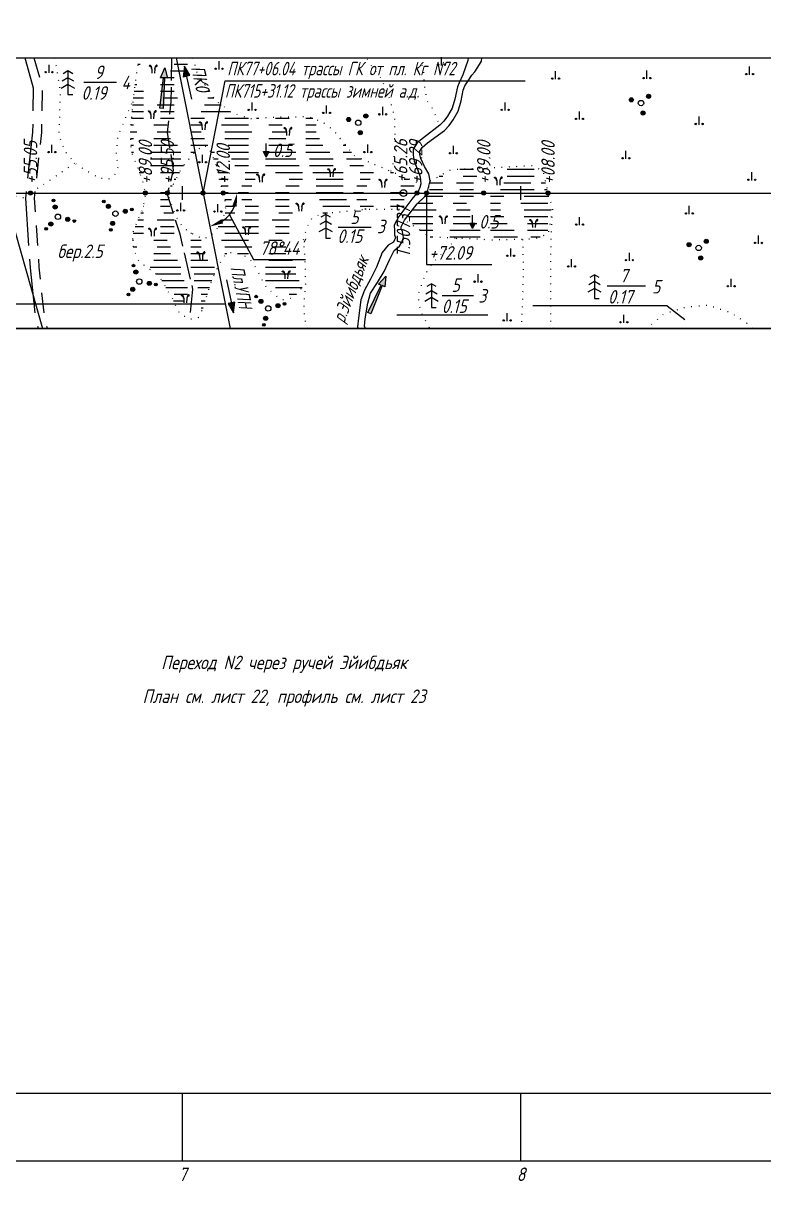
# Model space of a CAD drawing. Extents: x 0 to 1712, y -36 to 643.
# Drawn here: x 951.9 to 1061.2, y 163.5 to 338.3 of the extents above; entities that cross this region are included whole.
import ezdxf
from ezdxf import colors
from ezdxf.entities.mleader import LeaderData, LeaderLine
from ezdxf.enums import TextEntityAlignment as Align
from ezdxf.math import Vec2, Vec3

# ---------------------------------------------------------------- set-up
doc = ezdxf.new("R2010")
doc.units = 0
for name, pattern in [('ИИDash_30_20', [5, 3, -2]), ('ИИDash_40_10', [5, 4, -1]), ('ИИDash_80_20', [10, 8, -2]), ('ИИDot', [1, 0, -1])]:
    doc.linetypes.add(name, pattern=pattern)
doc.layers.add('ИИ_ПРОФИЛЬ_025', color=7, linetype='Continuous', lineweight=25)
doc.layers.add('ТХ-Л', color=140, linetype='Continuous')
doc.styles.add('VNIPISIMPLEXCUR', font='simplex.shx', dxfattribs={"width": 0.8, "oblique": 15})
doc.linetypes.add('ИИ05485', pattern='A,19.47,-0.53,[37,3dservice.shx,S=1.5,R=0,X=0,Y=0],-0.53,19.47', length=40)
doc.dimstyles.new('ИИ-1000-м-dm$2', dxfattribs={"dimtxt": 2.5, "dimasz": 2.5, "dimexe": 1.25, "dimexo": 0, "dimgap": 1, "dimtad": 2, "dimtoh": 1, "dimzin": 1, "dimdsep": 46, "dimtxsty": 'VNIPISIMPLEXCUR', "dimcen": 2.5, "dimaunit": 1, "dimazin": 0, "dimtfac": 1, "dimtmove": 1, "dimatfit": 2, "dimfxl": 1, "dimarcsym": 0})

# ---------------------------------------------------------------- blocks, each defined once
blk = doc.blocks.new('ИИ05407')
at = {"linetype": 'Continuous', "lineweight": 25}
h = blk.add_hatch(color=0, dxfattribs=at)
edge = h.paths.add_edge_path()
edge.add_arc((-0.5, 0.1), 0.1, 0, 360)
h = blk.add_hatch(color=0, dxfattribs=at)
edge = h.paths.add_edge_path()
edge.add_arc((0.5, 0.1), 0.1, 0, 360)
at = {"color": 0, "linetype": 'Continuous', "lineweight": 25}
blk.add_lwpolyline([(0, 0), (0, 1.2)], dxfattribs=at)
for centre in [(-0.5, 0.1), (0.5, 0.1)]:
    blk.add_circle(centre, 0.1, dxfattribs=at)
blk = doc.blocks.new('ИИ05403')
at = {"linetype": 'Continuous', "lineweight": 25}
for points in [[(-0.37, 1.1), (-0.43, 1.16), (-0.48, 1.18), (-0.52, 1.19), (-0.56, 1.17), (-0.58, 1.14), (-0.59, 1.09), (-0.57, 1.06), (-0.53, 1.04), (-0.48, 1.02), (-0.42, 1), (-0.36, 0.95), (-0.32, 0.9), (-0.28, 0.81), (-0.25, 0.71), (-0.23, 0.63), (-0.24, 0.69), (-0.25, 0.79), (-0.28, 0.88), (-0.3, 0.97), (-0.33, 1.04)], [(0.42, 1), (0.48, 1.02), (0.53, 1.04), (0.57, 1.06), (0.59, 1.09), (0.58, 1.14), (0.56, 1.17), (0.52, 1.19), (0.48, 1.18), (0.43, 1.16), (0.37, 1.1), (0.33, 1.04), (0.3, 0.97), (0.28, 0.88), (0.25, 0.79), (0.24, 0.69), (0.23, 0.63), (0.25, 0.71), (0.28, 0.81), (0.32, 0.9), (0.36, 0.95)]]:
    blk.add_hatch(color=0, dxfattribs=at).paths.add_polyline_path(points)
at = {"color": 0, "linetype": 'Continuous', "lineweight": 25}
for points in [[(-0.23, 0.63), (-0.25, 0.71), (-0.28, 0.81), (-0.32, 0.9), (-0.36, 0.95), (-0.42, 1), (-0.48, 1.02), (-0.53, 1.04), (-0.57, 1.06), (-0.59, 1.09), (-0.58, 1.14), (-0.56, 1.17), (-0.52, 1.19), (-0.48, 1.18), (-0.43, 1.16), (-0.37, 1.1), (-0.33, 1.04), (-0.3, 0.97), (-0.28, 0.88), (-0.25, 0.79), (-0.24, 0.69), (-0.23, 0.63), (-0.2, 0)], [(0.23, 0.63), (0.25, 0.71), (0.28, 0.81), (0.32, 0.9), (0.36, 0.95), (0.42, 1), (0.48, 1.02), (0.53, 1.04), (0.57, 1.06), (0.59, 1.09), (0.58, 1.14), (0.56, 1.17), (0.52, 1.19), (0.48, 1.18), (0.43, 1.16), (0.37, 1.1), (0.33, 1.04), (0.3, 0.97), (0.28, 0.88), (0.25, 0.79), (0.24, 0.69), (0.23, 0.63), (0.2, 0)]]:
    blk.add_lwpolyline(points, dxfattribs=at)
blk = doc.blocks.new('ИИ053952')
at = {"linetype": 'Continuous', "lineweight": 25}
h = blk.add_hatch(color=0, dxfattribs=at)
edge = h.paths.add_edge_path()
edge.add_arc((-1.31, 2.13), 0.2, 0, 360)
h = blk.add_hatch(color=0, dxfattribs=at)
edge = h.paths.add_edge_path()
edge.add_arc((-0.79, 1.28), 0.3, 0, 360)
h = blk.add_hatch(color=0, dxfattribs=at)
edge = h.paths.add_edge_path()
edge.add_arc((1.5, 0.04), 0.3, 0, 360)
h = blk.add_hatch(color=0, dxfattribs=at)
edge = h.paths.add_edge_path()
edge.add_arc((2.5, 0.07), 0.2, 0, 360)
h = blk.add_hatch(color=0, dxfattribs=at)
edge = h.paths.add_edge_path()
edge.add_arc((-0.71, -1.32), 0.3, 0, 360)
h = blk.add_hatch(color=0, dxfattribs=at)
edge = h.paths.add_edge_path()
edge.add_arc((-1.19, -2.2), 0.2, 0, 360)
at = {"color": 0, "linetype": 'Continuous', "lineweight": 25}
for centre, radius in [((-1.31, 2.13), 0.2), ((-0.79, 1.28), 0.3), ((0, 0), 0.4), ((1.5, 0.04), 0.3), ((2.5, 0.07), 0.2), ((-0.71, -1.32), 0.3), ((-1.19, -2.2), 0.2)]:
    blk.add_circle(centre, radius, dxfattribs=at)
blk = doc.blocks.new('ИИ053951')
at = {"linetype": 'Continuous', "lineweight": 25}
h = blk.add_hatch(color=0, dxfattribs=at)
edge = h.paths.add_edge_path()
edge.add_arc((-1.4, 0.53), 0.3, 0, 360)
h = blk.add_hatch(color=0, dxfattribs=at)
edge = h.paths.add_edge_path()
edge.add_arc((1.16, 0.95), 0.3, 0, 360)
h = blk.add_hatch(color=0, dxfattribs=at)
edge = h.paths.add_edge_path()
edge.add_arc((0.24, -1.48), 0.3, 0, 360)
at = {"color": 0, "linetype": 'Continuous', "lineweight": 25}
for centre, radius in [((-1.4, 0.53), 0.3), ((0, 0), 0.4), ((1.16, 0.95), 0.3), ((0.24, -1.48), 0.3)]:
    blk.add_circle(centre, radius, dxfattribs=at)
blk = doc.blocks.new('ИИ15009')
at = {"linetype": 'Continuous', "lineweight": 25}
blk.add_hatch(color=0, dxfattribs=at).paths.add_polyline_path([(0, 0), (1.5, -0.5), (1.5, 0.5)])
at = {"color": 0, "linetype": 'Continuous', "lineweight": 25}
blk.add_lwpolyline([(0, 0), (1.5, -0.5), (1.5, 0.5)], close=True, dxfattribs=at)
blk.add_lwpolyline([(5, 0), (0, 0)], dxfattribs=at)
blk = doc.blocks.new('ИИ0523811')
at = {"linetype": 'Continuous', "lineweight": 25}
blk.add_hatch(color=0, dxfattribs=at).paths.add_polyline_path([(6, -0.25), (1.5, -0.0625), (1.5, -0.5), (0, 0), (1.5, 0.5), (1.5, 0.0625), (6, 0.25)])
at = {"color": 0, "linetype": 'Continuous', "lineweight": 25}
blk.add_lwpolyline([(6, -0.25), (1.5, -0.0625), (1.5, -0.5), (0, 0), (1.5, 0.5), (1.5, 0.0625), (6, 0.25)], close=True, dxfattribs=at)
blk = doc.blocks.new('ИИ05466')
at = {"linetype": 'Continuous', "lineweight": 25}
blk.add_hatch(color=0, dxfattribs=at).paths.add_polyline_path([(0, 0), (-0.4, 0.8), (0.4, 0.8)])
at = {"color": 0, "linetype": 'Continuous', "lineweight": 25}
for points in [[(0, 0), (0, 2)], [(0, 0), (-0.4, 0.8), (0.4, 0.8), (0, 0)]]:
    blk.add_lwpolyline(points, dxfattribs=at)
at = {"color": 0, "linetype": 'Continuous', "style": 'VNIPISIMPLEXCUR', "oblique": 15, "width": 0.8}
blk.add_attdef('DEPTH', (1, 0), '', height=2, dxfattribs=at)
blk = doc.blocks.new('ИИ053672А')
at = {"color": 0, "linetype": 'Continuous'}
for points in [[(0.7, 3.1), (0, 3.5), (-0.7, 3.1)], [(0, 3.5), (0, 0), (0.7, 0)], [(0.85, 2.01), (0, 2.5), (-0.85, 2.01)], [(1, 0.92), (0, 1.5), (-1, 0.92)]]:
    blk.add_lwpolyline(points, dxfattribs=at)
at = {"color": 0, "linetype": 'Continuous', "style": 'VNIPISIMPLEXCUR', "oblique": 15, "width": 0.8}
blk.add_attdef('RACE1', text='', height=2, dxfattribs=at).set_placement((-2, 2.25), align=Align.RIGHT)
blk.add_attdef('HEIGHT', (2, 2.25), '', height=2, dxfattribs=at)
blk.add_attdef('DISTANCE', text='', height=2, dxfattribs=at).set_placement((8.5, 1.75), align=Align.MIDDLE_LEFT)
blk.add_attdef('RACE2', text='', height=2, dxfattribs=at).set_placement((-2, 1.25), align=Align.TOP_RIGHT)
blk.add_attdef('THICKNESS', text='', height=2, dxfattribs=at).set_placement((2, 1.25), align=Align.TOP_LEFT)
blk = doc.blocks.new('ИИ150022')
at = {"linetype": 'Continuous', "lineweight": 25}
h = blk.add_hatch(color=0, dxfattribs=at)
edge = h.paths.add_edge_path()
edge.add_arc((0, 0), 0.3, 0, 360)
at = {"color": 0, "linetype": 'Continuous', "lineweight": 25}
blk.add_circle((0, 0), 0.3, dxfattribs=at)
at = {"color": 0, "linetype": 'Continuous', "style": 'VNIPISIMPLEXCUR', "oblique": 15, "width": 0.8}
for tag, p in [('STATIONING1', (1, 4.7)), ('STATIONING2', (1, 1.3))]:
    blk.add_attdef(tag, p, '', height=2, dxfattribs=at)
at = {"color": 7, "linetype": 'Continuous', "style": 'VNIPISIMPLEXCUR', "oblique": 15, "width": 0.8}
blk.add_attdef('HEIGHT', text='', height=2, dxfattribs=at).set_placement((0, -1.3), align=Align.TOP_CENTER)
blk = doc.blocks.new('ИИ15002')
at = {"linetype": 'Continuous', "lineweight": 25}
h = blk.add_hatch(color=0, dxfattribs=at)
edge = h.paths.add_edge_path()
edge.add_arc((0, 0), 0.3, 0, 360)
at = {"color": 0, "linetype": 'Continuous', "lineweight": 25}
blk.add_circle((0, 0), 0.3, dxfattribs=at)
at = {"color": 0, "linetype": 'Continuous', "style": 'VNIPISIMPLEXCUR', "oblique": 15, "width": 0.8}
blk.add_attdef('STATIONING', (1, 1.3), '', height=2, rotation=90, dxfattribs=at)
at = {"color": 7, "linetype": 'Continuous', "style": 'VNIPISIMPLEXCUR', "oblique": 15, "width": 0.8}
blk.add_attdef('HEIGHT', text='', height=2, dxfattribs=at).set_placement((0, -1.3), align=Align.TOP_CENTER)
blk = doc.blocks.new('*D30')
at = {"layer": 'Defpoints', "color": 0, "transparency": 16777216}
for p in [(974.43, 333.23, -184.58), (125.4, 313.23), (1125.4, 313.23), (981.49, 309.23), (982.4, 293.23, -184.58)]:
    blk.add_point(p, dxfattribs=at)
at = {"layer": 'ИИ_ПРОФИЛЬ_025', "color": 0, "lineweight": -2, "transparency": 16777216}
for p, q in [((982.31, 310.03), (985.89, 303.41)), ((985.89, 303.41), (993.55, 303.41))]:
    blk.add_line(p, q, dxfattribs=at)
blk.add_arc((978.42, 313.23), 5.04, 304.1476, 337.1185, dxfattribs=at)
at = {"layer": 'ИИ_ПРОФИЛЬ_025', "color": 0, "transparency": 16777216}
for points in [[(982.74, 311.33), (983.39, 311.2), (983.46, 313.23)], [(981.38, 308.75), (981.12, 309.36), (979.4, 308.28)]]:
    blk.add_solid(points, dxfattribs=at)
at = {"layer": 'ИИ_ПРОФИЛЬ_025', "color": 0, "transparency": 16777216, "insert": (989.97, 305.1), "char_height": 2, "attachment_point": 5, "style": 'VNIPISIMPLEXCUR'}
blk.add_mtext("78°44'", dxfattribs=at)
blk = doc.blocks.new('*D31')
at = {"layer": 'Defpoints', "color": 0, "transparency": 16777216}
for p in [(483.19, 333.23), (481.81, 317.63), (125.4, 313.23), (478.21, 313.22), (1125.4, 313.23)]:
    blk.add_point(p, dxfattribs=at)
at = {"layer": 'ИИ_ПРОФИЛЬ_025', "color": 0, "lineweight": -2, "transparency": 16777216}
for p, q in [((482.69, 316.73), (486.25, 319.5)), ((486.25, 319.5), (492.09, 319.5))]:
    blk.add_line(p, q, dxfattribs=at)
blk.add_arc((478.21, 313.23), 5.69, 20.2603, 55.7613, dxfattribs=at)
at = {"layer": 'ИИ_ПРОФИЛЬ_025', "color": 0, "transparency": 16777216}
for points in [[(481.27, 317.62), (481.55, 318.23), (479.58, 318.74)], [(483.87, 315.25), (483.22, 315.14), (483.9, 313.23)]]:
    blk.add_solid(points, dxfattribs=at)
at = {"layer": 'ИИ_ПРОФИЛЬ_025', "color": 0, "transparency": 16777216, "insert": (489.42, 321.19), "char_height": 2, "attachment_point": 5, "style": 'VNIPISIMPLEXCUR'}
blk.add_mtext("76°1'", dxfattribs=at)
blk = doc.blocks.new('*D32')
at = {"layer": 'Defpoints', "color": 0, "transparency": 16777216}
for p in [(470.32, 333.23), (125.4, 313.23), (1125.4, 313.23), (461.61, 308.68), (460.35, 293.23)]:
    blk.add_point(p, dxfattribs=at)
at = {"layer": 'ИИ_ПРОФИЛЬ_025', "color": 0, "lineweight": -2, "transparency": 16777216}
for p, q in [((460.7, 309.61), (456.06, 304.85)), ((456.06, 304.85), (450.22, 304.85))]:
    blk.add_line(p, q, dxfattribs=at)
blk.add_arc((465.34, 313.23), 5.88, 199.5904, 236.4241, dxfattribs=at)
at = {"layer": 'ИИ_ПРОФИЛЬ_025', "color": 0, "transparency": 16777216}
for points in [[(459.47, 311.2), (460.13, 311.31), (459.46, 313.23)], [(462.22, 308.64), (461.95, 308.03), (463.92, 307.52)]]:
    blk.add_solid(points, dxfattribs=at)
at = {"layer": 'ИИ_ПРОФИЛЬ_025', "color": 0, "transparency": 16777216, "insert": (452.89, 306.54), "char_height": 2, "attachment_point": 5, "style": 'VNIPISIMPLEXCUR'}
blk.add_mtext("76°1'", dxfattribs=at)
blk = doc.blocks.new('*D33')
at = {"layer": 'Defpoints', "color": 0, "transparency": 16777216}
for p in [(125.4, 313.23), (310.01, 313.24), (1125.4, 313.23), (306.41, 311.14), (310.02, 293.23)]:
    blk.add_point(p, dxfattribs=at)
at = {"layer": 'ИИ_ПРОФИЛЬ_025', "color": 0, "lineweight": -2, "transparency": 16777216}
for p, q in [((307.07, 310.28), (307.1, 302.16)), ((307.1, 302.16), (302.86, 302.16))]:
    blk.add_line(p, q, dxfattribs=at)
blk.add_arc((310.01, 313.23), 4.17, 207.7818, 242.2224, dxfattribs=at)
at = {"layer": 'ИИ_ПРОФИЛЬ_025', "color": 0, "transparency": 16777216}
for points in [[(306.01, 311.21), (306.65, 311.37), (305.85, 313.23)], [(308.15, 309.87), (307.99, 309.22), (310.01, 309.06)]]:
    blk.add_solid(points, dxfattribs=at)
at = {"layer": 'ИИ_ПРОФИЛЬ_025', "color": 0, "transparency": 16777216, "insert": (304.73, 303.66), "char_height": 2, "attachment_point": 5, "style": 'VNIPISIMPLEXCUR'}
blk.add_mtext('90%%d', dxfattribs=at)
blk = doc.blocks.new('*D34')
at = {"layer": 'Defpoints', "color": 0, "transparency": 16777216}
for p in [(140.6, 333.23), (143.59, 314.95), (125.4, 313.23), (140.6, 313.23), (1125.4, 313.23)]:
    blk.add_point(p, dxfattribs=at)
at = {"layer": 'ИИ_ПРОФИЛЬ_025', "color": 0, "lineweight": -2, "transparency": 16777216}
for p, q in [((143.04, 315.67), (144.38, 318.82)), ((144.38, 318.82), (148.62, 318.82))]:
    blk.add_line(p, q, dxfattribs=at)
blk.add_arc((140.6, 313.23), 3.45, 33.7265, 56.2791, dxfattribs=at)
at = {"layer": 'ИИ_ПРОФИЛЬ_025', "color": 0, "transparency": 16777216}
for points in [[(142.42, 315.78), (142.61, 316.41), (140.6, 316.67)], [(143.79, 315.24), (143.15, 315.04), (144.05, 313.23)]]:
    blk.add_solid(points, dxfattribs=at)
at = {"layer": 'ИИ_ПРОФИЛЬ_025', "color": 0, "transparency": 16777216, "insert": (146.75, 320.32), "char_height": 2, "attachment_point": 5, "style": 'VNIPISIMPLEXCUR'}
blk.add_mtext('90%%d', dxfattribs=at)

msp = doc.modelspace()

# ---------------------------------------------------------------- hatches: boundary and pattern name
at = {"layer": 'ИИ_ПРОФИЛЬ_025'}
h = msp.add_hatch(dxfattribs=at)
h.set_pattern_fill('ИИ_БОЛОТО', color=256, angle=-117.783321, style=0, pattern_type=2)
h.set_pattern_definition([(359.99648, (-4479.192, -4706.384), (0.001046, 17), [5, -1.5, 2, -2.5, 2, -4]), (359.99648, (-4478.692, -4705.384), (0.001046, 17), [4, -1.5, 2.5, -2, 2.5, -4.5]), (359.99648, (-4478.191, -4704.384), (0.001046, 17), [4, -1.5, 2, -3, 2, -4.5]), (359.99648, (-4478.191, -4703.384), (0.001046, 17), [4, -1.5, 2, -2.5, 2, -5]), (359.99648, (-4478.691, -4702.384), (0.001046, 17), [4, -1.5, 1.5, -3.5, 2, -4.5]), (359.99648, (-4479.191, -4701.384), (0.001046, 17), [4, -1.5, 1.5, -4, 2, -4]), (359.99648, (-4479.191, -4700.384), (0.001046, 17), [4, -2, 1.5, -5, 2, -2.5]), (359.99648, (-4479.191, -4699.384), (0.001046, 17), [4, -2.5, 1.5, -5, 2, -2]), (359.99648, (-4479.691, -4698.384), (0.001046, 17), [4.5, -2.5, 2, -2.5, 4, -1.5]), (359.99648, (-4480.191, -4697.384), (0.001046, 17), [3.5, -2.5, 2, -2.5, 5, -1.5]), (359.99648, (-4480.191, -4696.384), (0.001046, 17), [3.5, -2, 2.5, -2.5, 4.5, -2]), (359.99648, (-4480.691, -4695.384), (0.001046, 17), [3.5, -2, 3, -2.5, 4.5, -1.5]), (359.99648, (-4480.69, -4694.384), (0.001046, 17), [2.5, -3, 3, -3, 3.5, -2]), (359.99648, (-4480.69, -4693.384), (0.001046, 17), [2, -3, 3.5, -3, 2.5, -3]), (359.99648, (-4480.69, -4692.384), (0.001046, 17), [1.5, -3.5, 4, -3, 2, -3]), (359.99648, (-4480.69, -4691.384), (0.001046, 17), [1.5, -3, 4, -3, 2, -3.5]), (359.99648, (-4480.69, -4690.384), (0.001046, 17), [2, -3, 5, -2.5, 2, -2.5])])
h.paths.add_polyline_path([(974.3012, 309.6245), (973.5848, 310.8868), (973.1867, 313.1976), (974.0136, 314.5321), (975.3364, 317.0428), (977.0665, 319.173), (978.4018, 320.2391), (979.3352, 319.9133), (979.8329, 318.6556), (980.5783, 316.7143), (980.9707, 314.6273), (981.5934, 313.0825), (981.8009, 310.5398), (981.2284, 309.3483), (980.4986, 307.9631), (979.3567, 306.7397), (978.6096, 306.5803), (977.6078, 306.7763), (976.5493, 307.3892), (975.3863, 308.2232)], flags=16)
h.paths.add_polyline_path([(976.8566, 333.2274), (968.9378, 333.2274), (968.5847, 331.0369), (968.0442, 326.8246), (967.7568, 323.4673), (967.6759, 321.5332), (967.7679, 319.4586), (969.3967, 315.24), (969.9036, 313.0806), (969.4826, 310.782), (968.9099, 309.6012), (968.1045, 307.604), (967.9506, 305.9061), (968.2183, 304.7273), (968.9842, 303.0883), (971.313, 301.4165), (972.2686, 300.4189), (973.1343, 298.8755), (973.7766, 297.8453), (974.8933, 295.5198), (975.6642, 295.0148), (976.3985, 294.628), (977.1027, 294.6523), (977.7723, 294.8925), (978.2615, 295.8208), (978.6592, 297.0444), (979.3304, 299.1617), (979.9748, 300.9472), (980.6087, 302.244), (981.3424, 303.6365), (982.0226, 304.3653), (982.8265, 304.4854), (984.265, 304.1228), (985.1335, 303.6158), (985.8777, 302.779), (987.605, 299.5463), (988.4855, 298.6871), (989.4067, 297.9052), (990.023, 297.4816), (990.8656, 297.5813), (991.8487, 297.8541), (992.5106, 298.6419), (993.5997, 299.9187), (993.4736, 303.9315), (993.2594, 306.3314), (993.8334, 308.2712), (994.5897, 309.6217), (996.1635, 310.2275), (1000.7026, 310.6823), (1002.4621, 310.7582), (1008.5311, 311.3192), (1009.2929, 312.3164), (1010.6051, 314.5778), (1000.7949, 318.7332), (997.663, 322.5422), (995.9782, 323.8154), (993.8657, 324.5606), (992.3047, 324.514), (989.8683, 324.4945), (985.3003, 324.2318), (982.6127, 325.1256), (980.239, 326.9483), (977.5055, 331.1111)])
h = msp.add_hatch(dxfattribs=at)
h.set_pattern_fill('ИИ_БОЛОТО', color=256, style=0, pattern_type=2)
h.set_pattern_definition([(0, (2.358, -60.26), (0, 17), [5, -1.5, 2, -2.5, 2, -4]), (0, (2.858, -59.26), (0, 17), [4, -1.5, 2.5, -2, 2.5, -4.5]), (0, (3.358, -58.26), (0, 17), [4, -1.5, 2, -3, 2, -4.5]), (0, (3.358, -57.26), (0, 17), [4, -1.5, 2, -2.5, 2, -5]), (0, (2.858, -56.26), (0, 17), [4, -1.5, 1.5, -3.5, 2, -4.5]), (0, (2.358, -55.26), (0, 17), [4, -1.5, 1.5, -4, 2, -4]), (0, (2.358, -54.26), (0, 17), [4, -2, 1.5, -5, 2, -2.5]), (0, (2.358, -53.26), (0, 17), [4, -2.5, 1.5, -5, 2, -2]), (0, (1.858, -52.26), (0, 17), [4.5, -2.5, 2, -2.5, 4, -1.5]), (0, (1.358, -51.26), (0, 17), [3.5, -2.5, 2, -2.5, 5, -1.5]), (0, (1.358, -50.26), (0, 17), [3.5, -2, 2.5, -2.5, 4.5, -2]), (0, (0.858, -49.26), (0, 17), [3.5, -2, 3, -2.5, 4.5, -1.5]), (0, (0.858, -48.26), (0, 17), [2.5, -3, 3, -3, 3.5, -2]), (0, (0.858, -47.26), (0, 17), [2, -3, 3.5, -3, 2.5, -3]), (0, (0.858, -46.26), (0, 17), [1.5, -3.5, 4, -3, 2, -3]), (0, (0.858, -45.26), (0, 17), [1.5, -3, 4, -3, 2, -3.5]), (0, (0.858, -44.26), (0, 17), [2, -3, 5, -2.5, 2, -2.5])])
h.paths.add_polyline_path([(1011.9895, 315.0146), (1015.0868, 316.7246), (1027.0834, 317.291), (1028.6473, 316.4519), (1029.3976, 313.2274), (1030.0671, 310.8662), (1029.3854, 307.1585), (1027.3122, 306.4162), (1021.1084, 306.2908), (1011.9803, 306.7374), (1008.2009, 309.2396), (1010.0382, 311.6448), (1011.1304, 312.6749), (1011.7554, 314.048)])

# ---------------------------------------------------------------- linework, layer by layer
at = {"layer": 'ИИ_ПРОФИЛЬ_025', "flags": 128}
for points in [[(125.3976, 333.2274), (1125.3976, 333.2274)], [(974.4333, 333.2274), (982.4014, 293.2274)], [(1017.6105, 333.2274), (1017.5512, 332.8134), (1016.8278, 330.6938), (1016.2614, 329.5084), (1016.0339, 328.936), (1015.6442, 327.1022), (1015.2382, 325.7924), (1014.5604, 324.6171), (1013.9961, 323.8598), (1013.4117, 323.245), (1010.9837, 321.4147), (1010.0702, 320.6565), (1009.4431, 319.7261), (1009.4677, 318.8195), (1009.6342, 317.9506), (1010.2068, 316.4878), (1010.5027, 315.6235), (1010.5346, 315.1054), (1010.6051, 314.5778), (1010.4607, 314.0763), (1010.2228, 313.4388), (1009.2929, 312.3164), (1007.3553, 309.7799), (1006.6682, 308.4758), (1006.7243, 307.7115), (1006.7204, 307.0585), (1006.8472, 306.5947), (1006.72, 306.3062), (1006.5591, 305.9694), (1005.7939, 305.5361), (1004.901, 304.4372), (1004.0286, 302.28), (1003.1533, 300.4911), (1002.2729, 298.904), (1001.7317, 297.4328), (1001.3831, 294.7449), (1001.2506, 293.4465), (1001.3317, 293.2274)], [(1002.3981, 293.2274), (1002.269, 293.576), (1002.3766, 294.6298), (1002.7702, 296.9423), (1003.1727, 298.4537), (1004.1868, 300.0168), (1005.1657, 301.6214), (1006.0187, 303.4839), (1006.6728, 304.7272), (1007.4291, 305.3787), (1007.7822, 305.9863), (1008.0129, 306.675), (1007.8649, 307.5603), (1007.7101, 307.9418), (1007.6865, 308.2632), (1008.2009, 309.2396), (1010.0382, 311.6448), (1011.1304, 312.6749), (1011.5833, 313.4663), (1011.7554, 314.048), (1011.9895, 315.0146), (1011.7954, 316.073), (1011.1605, 317.1406), (1010.5767, 318.3455), (1010.4651, 318.9279), (1010.4514, 319.4329), (1010.8192, 319.9787), (1011.6044, 320.6303), (1014.0795, 322.4961), (1014.7621, 323.2142), (1015.3845, 324.0495), (1016.1173, 325.3559), (1016.5575, 326.8514), (1016.8344, 328.4254), (1017.0777, 329.0869), (1017.588, 329.8397), (1018.1396, 330.6503), (1018.5629, 331.1656), (1019.2817, 332.2136), (1019.5472, 332.7177), (1019.5968, 333.2274)], [(960.7923, 329.6096), (965.6233, 329.6096)], [(978.4177, 313.2256), (981.6613, 329.8344), (1026.0237, 329.8344)], [(681.3976, 313.2274), (1075.3976, 313.2274)], [(975.3976, 312.2274), (975.3976, 314.2274)], [(1011.4426, 313.2274), (1011.4426, 302.6651), (1021.0986, 302.6651)], [(1025.3976, 312.2274), (1025.3976, 314.2274)], [(998.4028, 308.2089), (1003.2393, 308.2089)], [(1038.1462, 299.508), (1043.8149, 299.508)], [(1013.7708, 298.1033), (1018.3915, 298.1033)], [(981.6873, 296.8121), (867.039, 296.8121)], [(1046.9922, 296.5845), (1027.1696, 296.5845)], [(1046.9922, 296.5845), (1049.6281, 294.5274)], [(1020.5092, 295.1783), (1007.0326, 295.1783)], [(125.3976, 293.2274), (1125.3976, 293.2274)], [(519.5958, 293.2274), (519.616, 293.3089), (1125.3976, 293.2726)], [(125.3976, 180.2274), (1125.3976, 180.2274)], [(975.3976, 170.2274), (975.3976, 180.2274)], [(1025.3976, 170.2274), (1025.3976, 180.2274)], [(125.3976, 170.2274), (1125.3976, 170.2274)]]:
    msp.add_lwpolyline(points, dxfattribs=at)
at = {"layer": 'ИИ_ПРОФИЛЬ_025', "linetype": 'ИИ05485', "flags": 128}
msp.add_lwpolyline([(943.3353, 333.2274), (954.6691, 293.2274)], dxfattribs=at)
at = {"layer": 'ИИ_ПРОФИЛЬ_025', "linetype": 'ИИDash_80_20', "flags": 128}
msp.add_lwpolyline([(952.0726, 333.2274), (952.1735, 332.8719), (953.3333, 328.772), (953.2252, 322.245), (952.1723, 312.4933), (952.8625, 302.1892), (953.6499, 294.7531), (954.0402, 293.2274)], dxfattribs=at)
at = {"layer": 'ИИ_ПРОФИЛЬ_025', "linetype": 'ИИDash_30_20', "flags": 128}
msp.add_lwpolyline([(953.424, 333.2274), (953.4243, 333.2265), (954.6363, 328.9418), (954.524, 322.1643), (953.477, 312.4668), (954.1579, 302.3012), (954.9327, 294.9839), (955.3821, 293.2274)], dxfattribs=at)
at = {"layer": 'ИИ_ПРОФИЛЬ_025', "linetype": 'ИИDot', "flags": 128}
for points in [[(956.4803, 333.2274), (956.8321, 331.3319), (957.3131, 327.9613), (957.0906, 321.7991), (958.0649, 319.3374), (959.4402, 317.6641), (961.4668, 316.3705), (963.0733, 315.4789), (964.4274, 315.3076), (965.3505, 315.8603), (965.9525, 317.2598), (965.5742, 318.7692), (965.8646, 321.734), (968.0442, 326.8246)], [(968.9378, 333.2274), (968.5847, 331.0369), (968.0442, 326.8246), (967.7568, 323.4673), (967.6759, 321.5332), (967.7679, 319.4586), (969.3967, 315.24), (969.9036, 313.0806), (969.4826, 310.782), (968.9099, 309.6012), (968.1045, 307.604), (967.9506, 305.9061), (968.2183, 304.7273), (968.9842, 303.0883), (971.313, 301.4165), (972.2686, 300.4189), (973.1343, 298.8755), (973.7766, 297.8453), (974.8933, 295.5198), (975.6642, 295.0148), (976.3985, 294.628), (977.1027, 294.6523), (977.7723, 294.8925), (978.2615, 295.8208), (978.6592, 297.0444), (979.3304, 299.1617), (979.9748, 300.9472), (980.6087, 302.244), (981.3424, 303.6365), (982.0226, 304.3653), (982.8265, 304.4854), (984.265, 304.1228), (985.1335, 303.6158), (985.8777, 302.779), (987.605, 299.5463), (988.4855, 298.6871), (989.4067, 297.9052), (990.023, 297.4816), (990.8656, 297.5813), (991.8487, 297.8541), (992.5106, 298.6419), (993.5997, 299.9187)], [(976.857, 333.2274), (977.5054, 331.1124), (980.2389, 326.9496), (982.6127, 325.1269), (985.3003, 324.233), (989.8683, 324.4958), (992.3046, 324.5152), (993.8657, 324.5619), (995.9782, 323.8167), (997.663, 322.5435), (1000.7949, 318.7345), (1010.6051, 314.5778)], [(1006.1631, 316.4599), (1006.5841, 317.7633), (1006.8539, 320.4015), (1006.7245, 324.5232), (1006.1519, 326.7532), (1004.8613, 330.0197), (1003.2128, 332.1282), (1002.5504, 333.2274)], [(1010.436, 333.2274), (1010.9781, 331.4752), (1011.0349, 329.9797), (1011.1431, 328.7955), (1011.5245, 326.8472), (1012.132, 326.0762), (1013.4117, 323.245)], [(959.4402, 317.6641), (956.1266, 315.3367), (953.6099, 313.6975)], [(948.5333, 313.2256), (952.1723, 312.4933)], [(993.8636, 293.2274), (993.6575, 293.5651), (993.3234, 296.1627), (993.5997, 299.9187), (993.4736, 303.9315), (993.2594, 306.3314), (993.8334, 308.2712), (994.5897, 309.6217), (996.1635, 310.2275), (1000.7026, 310.6823), (1002.4347, 310.8766), (1002.4347, 310.8766), (1008.1584, 310.8312)], [(1030.1373, 293.2274), (1029.8326, 293.7512), (1029.8082, 299.8379), (1029.8426, 306.4622), (1030.0671, 310.8662)], [(1015.9023, 306.5455), (1015.7761, 306.3958), (1012.3749, 302.9127), (1011.2719, 301.2847), (1010.1375, 298.2005), (1010.5318, 295.7836), (1011.8377, 293.3283), (1011.9057, 293.2274)], [(1025.6163, 306.3819), (1025.7462, 301.5912), (1025.4901, 294.0746), (1025.5177, 293.2274)], [(1059.6115, 293.2274), (1059.0627, 293.8137), (1056.4785, 295.4907), (1053.1339, 296.6219), (1049.7589, 296.3492), (1046.4612, 295.3258), (1043.9985, 293.2274)]]:
    msp.add_lwpolyline(points, dxfattribs=at)
at = {"layer": 'ИИ_ПРОФИЛЬ_025', "linetype": 'ИИDash_40_10', "flags": 128}
msp.add_lwpolyline([(976.5695, 295.582), (976.9102, 299.0158), (975.0211, 307.1672), (973.1823, 313.0258), (973.1867, 313.1973), (974.0454, 316.6142), (973.1812, 322.1801), (973.7044, 326.729), (973.7988, 333.2274)], dxfattribs=at)
at = {"layer": 'ИИ_ПРОФИЛЬ_025', "linetype": 'ИИDot', "flags": 128}
for points in [[(980.4986, 307.9631), (981.2284, 309.3483), (981.8009, 310.5398), (981.5934, 313.0825), (980.9707, 314.6273), (980.5783, 316.7143), (979.8329, 318.6556), (979.3352, 319.9133), (978.4018, 320.2391), (977.0665, 319.173), (975.3364, 317.0428), (974.0136, 314.5321), (973.1867, 313.1976), (973.8751, 311.157), (974.4004, 309.7947), (975.3863, 308.2232), (976.5493, 307.3892), (977.6078, 306.7763), (978.6096, 306.5803), (979.3567, 306.7397)], [(1011.9895, 315.0146), (1015.0868, 316.7246), (1027.0834, 317.291), (1028.6473, 316.4519), (1029.3976, 313.2274), (1030.0671, 310.8662), (1029.3854, 307.1585), (1027.3122, 306.4162), (1021.1084, 306.2908), (1011.9803, 306.7374), (1008.2009, 309.2396), (1010.0382, 311.6448), (1011.1304, 312.6749), (1011.7554, 314.048)]]:
    msp.add_lwpolyline(points, close=True, dxfattribs=at)
at = {"layer": 'ИИ_ПРОФИЛЬ_025'}
msp.add_circle((1008.0276, 313.2274), 0.5, dxfattribs=at)

# ---------------------------------------------------------------- block references
for name, p, rotation in [('ИИ05407', (955.6592, 330.9943), 359.9964013911383), ('ИИ05403', (971.0637, 330.9309), 359.9964013911383), ('ИИ15009', (975.6559, 331.9989), 282.8125007896297), ('ИИ05407', (980.7911, 331.5015), 359.9964013911383), ('ИИ05407', (1013.644, 332.1049), 359.9964013911383), ('ИИ0523811', (972.765, 331.7403), 265.509614781833), ('ИИ05407', (1030.5217, 330.0397), 359.9964013911383), ('ИИ05407', (1044.0147, 330.1236), 359.9964013911383), ('ИИ05407', (1059.1836, 330.71), 359.9964013911383), ('ИИ053951', (1043.1352, 326.5298), 242.2166791689161), ('ИИ05403', (970.9129, 324.2055), 359.9964013911383), ('ИИ05407', (985.6681, 325.4203), 359.9964013911383), ('ИИ05407', (996.6794, 324.9681), 359.9964013911383), ('ИИ053951', (1001.3467, 323.6193), 242.2166791689161), ('ИИ05407', (1004.9756, 324.7671), 359.9964013911383), ('ИИ05407', (1023.0631, 325.4326), 359.9964013911383), ('ИИ05407', (1034.0418, 324.0922), 359.9964013911383), ('ИИ05403', (978.4854, 322.567), 359.9964013911383), ('ИИ05407', (1051.7247, 323.3383), 359.9964013911383), ('ИИ05403', (990.9632, 321.7215), 359.9964013911383), ('ИИ05407', (956.0884, 319.1783), 359.9964013911383), ('ИИ05407', (1002.7632, 319.1886), 359.9964013911383), ('ИИ05407', (1015.4098, 319.005), 359.9964013911383), ('ИИ05407', (978.3595, 317.6908), 359.9964013911383), ('ИИ05407', (1040.9077, 318.2792), 359.9964013911383), ('ИИ05403', (997.4134, 315.6441), 359.9964013911383), ('ИИ05403', (986.945, 314.8512), 359.9964013911383), ('ИИ05403', (1005.0248, 314.074), 359.9964013911383), ('ИИ05403', (1022.0515, 314.3982), 359.9964013911383), ('ИИ05407', (1059.5013, 315.0984), 359.9964013911383), ('ИИ053952', (965.4701, 310.1907), 12.26340647114821), ('ИИ053952', (956.973, 309.7218), 343.9726420959244), ('ИИ05407', (975.1163, 310.5647), 359.9964013911383), ('ИИ05407', (980.6125, 310.3884), 359.9964013911383), ('ИИ05403', (992.7603, 310.5564), 359.9964013911383), ('ИИ05407', (1050.2702, 310.13), 359.9964013911383), ('ИИ05403', (1013.9436, 308.6712), 359.9964013911383), ('ИИ05407', (1034.0565, 308.4739), 359.9964013911383), ('ИИ05403', (970.9698, 306.8524), 359.9964013911383), ('ИИ05403', (984.8826, 307.0684), 359.9964013911383), ('ИИ05403', (1027.2947, 308.1309), 359.9964013911383), ('ИИ053951', (1051.6563, 305.1185), 242.2166791689161), ('ИИ05407', (1060.4881, 305.7529), 359.9964013911383), ('ИИ05403', (978.1217, 303.3552), 359.9964013911383), ('ИИ05407', (1023.8804, 303.8593), 359.9964013911383), ('ИИ05407', (1041.4226, 303.2116), 359.9964013911383), ('ИИ053952', (968.9957, 300.1508), 228.160301719516), ('ИИ05407', (1032.8745, 302.2869), 359.9964013911383), ('ИИ05403', (990.7113, 300.5335), 359.9964013911383), ('ИИ0523811', (1005.4231, 300.947), 245.9831567499999), ('ИИ05407', (1019.0525, 300.0369), 359.9964013911383), ('ИИ15009', (982.935, 295.5241), 102.0137534468914), ('ИИ05407', (1056.4642, 299.3649), 359.9964013911383), ('ИИ05403', (975.7962, 296.9997), 359.9964013911383), ('ИИ053952', (988.0422, 296.1736), 253.9726420959244), ('ИИ05407', (1023.3545, 294.3034), 359.9964013911383), ('ИИ05407', (1040.6054, 294.0416), 359.9964013911383)]:
    msp.add_blockref(name, p, dxfattribs=dict(at, rotation=rotation))
ref = msp.add_blockref('ИИ053672А', (958.4515, 327.7743), dxfattribs=dict(at, rotation=359.9964013911383))
ref.add_attrib('HEIGHT', '9', (962.3967, 330.0841, -184.58), dxfattribs={"layer": '0', "color": 0, "linetype": 'Continuous', "height": 2, "rotation": 359.996401, "style": 'VNIPISIMPLEXCUR', "oblique": 15, "width": 0.8})
ref.add_attrib('THICKNESS', '0.19', dxfattribs={"layer": '0', "color": 0, "linetype": 'Continuous', "height": 2, "rotation": 359.996401, "style": 'VNIPISIMPLEXCUR', "oblique": 15, "width": 0.8}).set_placement((960.4516, 329.0242, -184.58), align=Align.TOP_LEFT)
ref.add_attrib('DISTANCE', '4', dxfattribs={"layer": '0', "color": 0, "linetype": 'Continuous', "height": 2, "rotation": 359.996401, "style": 'VNIPISIMPLEXCUR', "oblique": 15, "width": 0.8}).set_placement((966.366, 329.5642, -184.58), align=Align.MIDDLE_LEFT)
ref = msp.add_blockref('ИИ150022', (978.4177, 313.2256), dxfattribs=dict(at, rotation=359.996475354828))
ref.add_attrib('STATIONING1', 'ПК77+06.04 трассы ГК от пл. Кг N72', (981.9905, 330.6289, -184.58), dxfattribs={"layer": '0', "color": 0, "linetype": 'Continuous', "height": 2, "rotation": 359.996475, "style": 'VNIPISIMPLEXCUR', "oblique": 15, "width": 0.7})
ref.add_attrib('STATIONING2', 'ПК715+31.12 трассы зимней а.д.', (981.6348, 327.3265, -184.58), dxfattribs={"layer": '0', "color": 0, "linetype": 'Continuous', "height": 2, "rotation": 359.996475, "style": 'VNIPISIMPLEXCUR', "oblique": 15, "width": 0.7})
for p, values in [((952.9226, 313.2274), {'STATIONING': '+55.05'}), ((969.8976, 313.2274), {'STATIONING': '+89.00'}), ((973.1476, 313.2274), {'STATIONING': '+95.50'}), ((981.3976, 313.2274), {'STATIONING': '+12.00'}), ((1019.8976, 313.2274), {'STATIONING': '+89.00'}), ((1029.3976, 313.2274), {'STATIONING': '+08.00'})]:
    msp.add_blockref('ИИ15002', p, dxfattribs=at).add_auto_attribs(values)
ref = msp.add_blockref('ИИ05466', (987.7406, 318.5534), dxfattribs=dict(at, rotation=359.9964013911383))
ref.add_attrib('DEPTH', '0.5', (988.7406, 318.5533, -184.58), dxfattribs={"layer": '0', "color": 0, "linetype": 'Continuous', "height": 2, "rotation": 359.996401, "style": 'VNIPISIMPLEXCUR', "oblique": 15, "width": 0.8})
ref = msp.add_blockref('ИИ15002', (1010.0426, 313.2274), dxfattribs=at)
ref.add_attrib('STATIONING', '+69.29', (1010.8414, 314.5826), dxfattribs={"layer": '0', "color": 0, "linetype": 'Continuous', "height": 2, "rotation": 90, "style": 'VNIPISIMPLEXCUR', "oblique": 15, "width": 0.8})
ref = msp.add_blockref('ИИ15002', (1011.4426, 313.2274), dxfattribs=at)
ref.add_attrib('STATIONING', '+72.09', (1011.8424, 303.3923), dxfattribs={"layer": '0', "color": 0, "linetype": 'Continuous', "height": 2, "style": 'VNIPISIMPLEXCUR', "oblique": 15, "width": 0.8})
ref = msp.add_blockref('ИИ053672А', (996.5425, 306.5594), dxfattribs=at)
ref.add_attrib('HEIGHT', '5', (1000.1915, 308.6509), dxfattribs={"layer": '0', "color": 0, "linetype": 'Continuous', "height": 2, "rotation": 0, "style": 'VNIPISIMPLEXCUR', "oblique": 15, "width": 0.8})
ref.add_attrib('THICKNESS', '0.15', dxfattribs={"layer": '0', "color": 0, "linetype": 'Continuous', "height": 2, "rotation": 0, "style": 'VNIPISIMPLEXCUR', "oblique": 15, "width": 0.8}).set_placement((998.2636, 307.8583), align=Align.TOP_LEFT)
ref.add_attrib('DISTANCE', '3', dxfattribs={"layer": '0', "color": 0, "linetype": 'Continuous', "height": 2, "rotation": 0, "style": 'VNIPISIMPLEXCUR', "oblique": 15, "width": 0.8}).set_placement((1004.1146, 308.2968), align=Align.MIDDLE_LEFT)
ref = msp.add_blockref('ИИ05466', (1018.2276, 307.9856), dxfattribs=dict(at, rotation=359.9964013911383))
ref.add_attrib('DEPTH', '0.5', (1019.2276, 307.9855, -184.58), dxfattribs={"layer": '0', "color": 0, "linetype": 'Continuous', "height": 2, "rotation": 359.996401, "style": 'VNIPISIMPLEXCUR', "oblique": 15, "width": 0.8})
ref = msp.add_blockref('ИИ053672А', (1012.1735, 296.2995), dxfattribs=dict(at, rotation=359.9964013911383))
ref.add_attrib('HEIGHT', '5', (1015.1377, 298.6271, -184.58), dxfattribs={"layer": '0', "color": 0, "linetype": 'Continuous', "height": 2, "rotation": 359.996401, "style": 'VNIPISIMPLEXCUR', "oblique": 15, "width": 0.8})
ref.add_attrib('THICKNESS', '0.15', dxfattribs={"layer": '0', "color": 0, "linetype": 'Continuous', "height": 2, "rotation": 359.996401, "style": 'VNIPISIMPLEXCUR', "oblique": 15, "width": 0.8}).set_placement((1013.692, 297.5083, -184.58), align=Align.TOP_LEFT)
ref.add_attrib('DISTANCE', '3', dxfattribs={"layer": '0', "color": 0, "linetype": 'Continuous', "height": 2, "rotation": 359.996401, "style": 'VNIPISIMPLEXCUR', "oblique": 15, "width": 0.8}).set_placement((1019.1114, 298.0479, -184.58), align=Align.MIDDLE_LEFT)
ref = msp.add_blockref('ИИ053672А', (1036.2654, 297.6439), dxfattribs=dict(at, rotation=359.9964013911383))
ref.add_attrib('HEIGHT', '7', (1039.9898, 300.0108), dxfattribs={"layer": '0', "color": 0, "linetype": 'Continuous', "height": 2, "rotation": 359.996401, "style": 'VNIPISIMPLEXCUR', "oblique": 15, "width": 0.8})
ref.add_attrib('THICKNESS', '0.17', dxfattribs={"layer": '0', "color": 0, "linetype": 'Continuous', "height": 2, "rotation": 359.996401, "style": 'VNIPISIMPLEXCUR', "oblique": 15, "width": 0.8}).set_placement((1038.2655, 298.8937), align=Align.TOP_LEFT)
ref.add_attrib('DISTANCE', '5', dxfattribs={"layer": '0', "color": 0, "linetype": 'Continuous', "height": 2, "rotation": 359.996401, "style": 'VNIPISIMPLEXCUR', "oblique": 15, "width": 0.8}).set_placement((1044.7655, 299.3933), align=Align.MIDDLE_LEFT)

# ---------------------------------------------------------------- texts
at = {"layer": 'ИИ_ПРОФИЛЬ_025', "style": 'VNIPISIMPLEXCUR', "oblique": 15}
for s, rotation, width, p in [('ПК0', 282.812667, 0.8, (976.5914, 331.8309)), ('бер.2.5', 359.996401, 0.8, (956.8984, 303.6262)), ('р.Эйибдьяк', 68.910271, 0.7, (999.2806, 293.9036)), ('Пл.УПН', 282.01392, 0.7, (982.4309, 302.2311))]:
    msp.add_text(s, height=2, rotation=rotation, dxfattribs=dict(at, width=width)).set_placement(p)
at = {"layer": 'ИИ_ПРОФИЛЬ_025', "style": 'VNIPISIMPLEXCUR', "oblique": 15, "width": 0.8}
msp.add_text('+65.26', height=2, rotation=90, dxfattribs=at).set_placement((1007.6176, 314.7847), align=Align.MIDDLE_LEFT)
msp.add_text('Т.50737', height=2, rotation=90, dxfattribs=at).set_placement((1008.0276, 311.2274), align=Align.MIDDLE_RIGHT)
for s, p in [('Переход N2 через ручей Эйибдьяк', (990.3976, 242.871)), ('7', (975.3976, 167.2274)), ('8', (1025.3976, 167.2274))]:
    msp.add_text(s, height=2, dxfattribs=at).set_placement(p, align=Align.CENTER)
msp.add_text('План см. лист 22, профиль см. лист 23', height=2, dxfattribs=at).set_placement((990.3976, 239.871), align=Align.TOP_CENTER)

# ---------------------------------------------------------------- dimensions: what is measured, and where the dimension line sits
at = {"layer": 'ИИ_ПРОФИЛЬ_025'}
for base, line1, line2, picture, middle in [((981.4872, 309.2283), ((125.3976, 313.2274), (1125.3976, 313.2274)), ((974.4333, 333.2274, -184.58), (982.4014, 293.2274, -184.58)), '*D30', (989.9695, 305.1011)), ((481.8132, 317.6259), ((125.3976, 313.2274), (1125.3976, 313.2274)), ((478.2089, 313.2206), (483.1892, 333.2274)), '*D31', (489.423, 321.1945)), ((461.6112, 308.6803), ((460.3549, 293.2274), (470.3173, 333.2274)), ((125.3976, 313.2274), (1125.3976, 313.2274)), '*D32', (452.8907, 306.5396))]:
    dim = msp.add_angular_dim_2l(base=base, line1=line1, line2=line2, dimstyle='ИИ-1000-м-dm$2', override={"dimtxt": 2, "dimasz": 2, "dimgap": 0.5}, dxfattribs=at)
    dim.commit()
    dim.dimension.update_dxf_attribs({"geometry": picture, "text_midpoint": middle, "dimtype": 162})
for base, line2, picture, middle in [((143.5895, 314.9511), ((140.6023, 333.2274), (140.6042, 313.2263)), '*D34', (146.7479, 320.3235)), ((306.4066, 311.1446), ((310.0154, 293.2274), (310.0139, 313.2439)), '*D33', (304.7287, 303.6565))]:
    dim = msp.add_angular_dim_2l(base=base, line1=((125.3976, 313.2274), (1125.3976, 313.2274)), line2=line2, text='90%%d', dimstyle='ИИ-1000-м-dm$2', override={"dimtxt": 2, "dimasz": 2, "dimgap": 0.5}, dxfattribs=at)
    dim.commit()
    dim.dimension.update_dxf_attribs({"geometry": picture, "text_midpoint": middle, "dimtype": 162})

# ---------------------------------------------------------------- leaders
at = {"layer": 'ТХ-Л', "linetype": 'Continuous', "ltscale": 100}
ml = msp.add_multileader_mtext('Standard', dxfattribs=at)
ml.set_content('1\\P', color=256, style='VNIPISIMPLEXCUR')
ml.set_leader_properties()
ml.build(insert=Vec2(0, 0))
ml.multileader.update_dxf_attribs({"leader_type": 0, "has_dogleg": 0, "text_left_attachment_type": 0, "text_right_attachment_type": 0, "dogleg_length": 0.36})
ctx = ml.context
ctx.base_point, ctx.char_height = Vec3(1488.3937, 608.9497), 3.5
ctx.left_attachment, ctx.right_attachment = 0, 0
notes = []
notes.append((ctx, [(0, (0, 0, 0), (0, 0), (1, 0), 1, [])]))
ctx.mtext.insert, ctx.mtext.flow_direction = Vec3(1490.3937, 608.9497), 5
for ctx, leaders in notes:
    for number, flags, end, landing, length, lines in leaders:
        leader = LeaderData()
        leader.index, (leader.has_last_leader_line, leader.has_dogleg_vector, leader.attachment_direction) = number, flags
        leader.last_leader_point, leader.dogleg_vector, leader.dogleg_length = Vec3(end), Vec3(landing), length
        for number, points, colour, breaks in lines:
            line = LeaderLine()
            line.index, line.vertices, line.color, line.breaks = number, Vec3.list(points), colors.encode_raw_color(colour), breaks
            leader.lines.append(line)
        ctx.leaders.append(leader)

doc.saveas('drawing.dxf')
